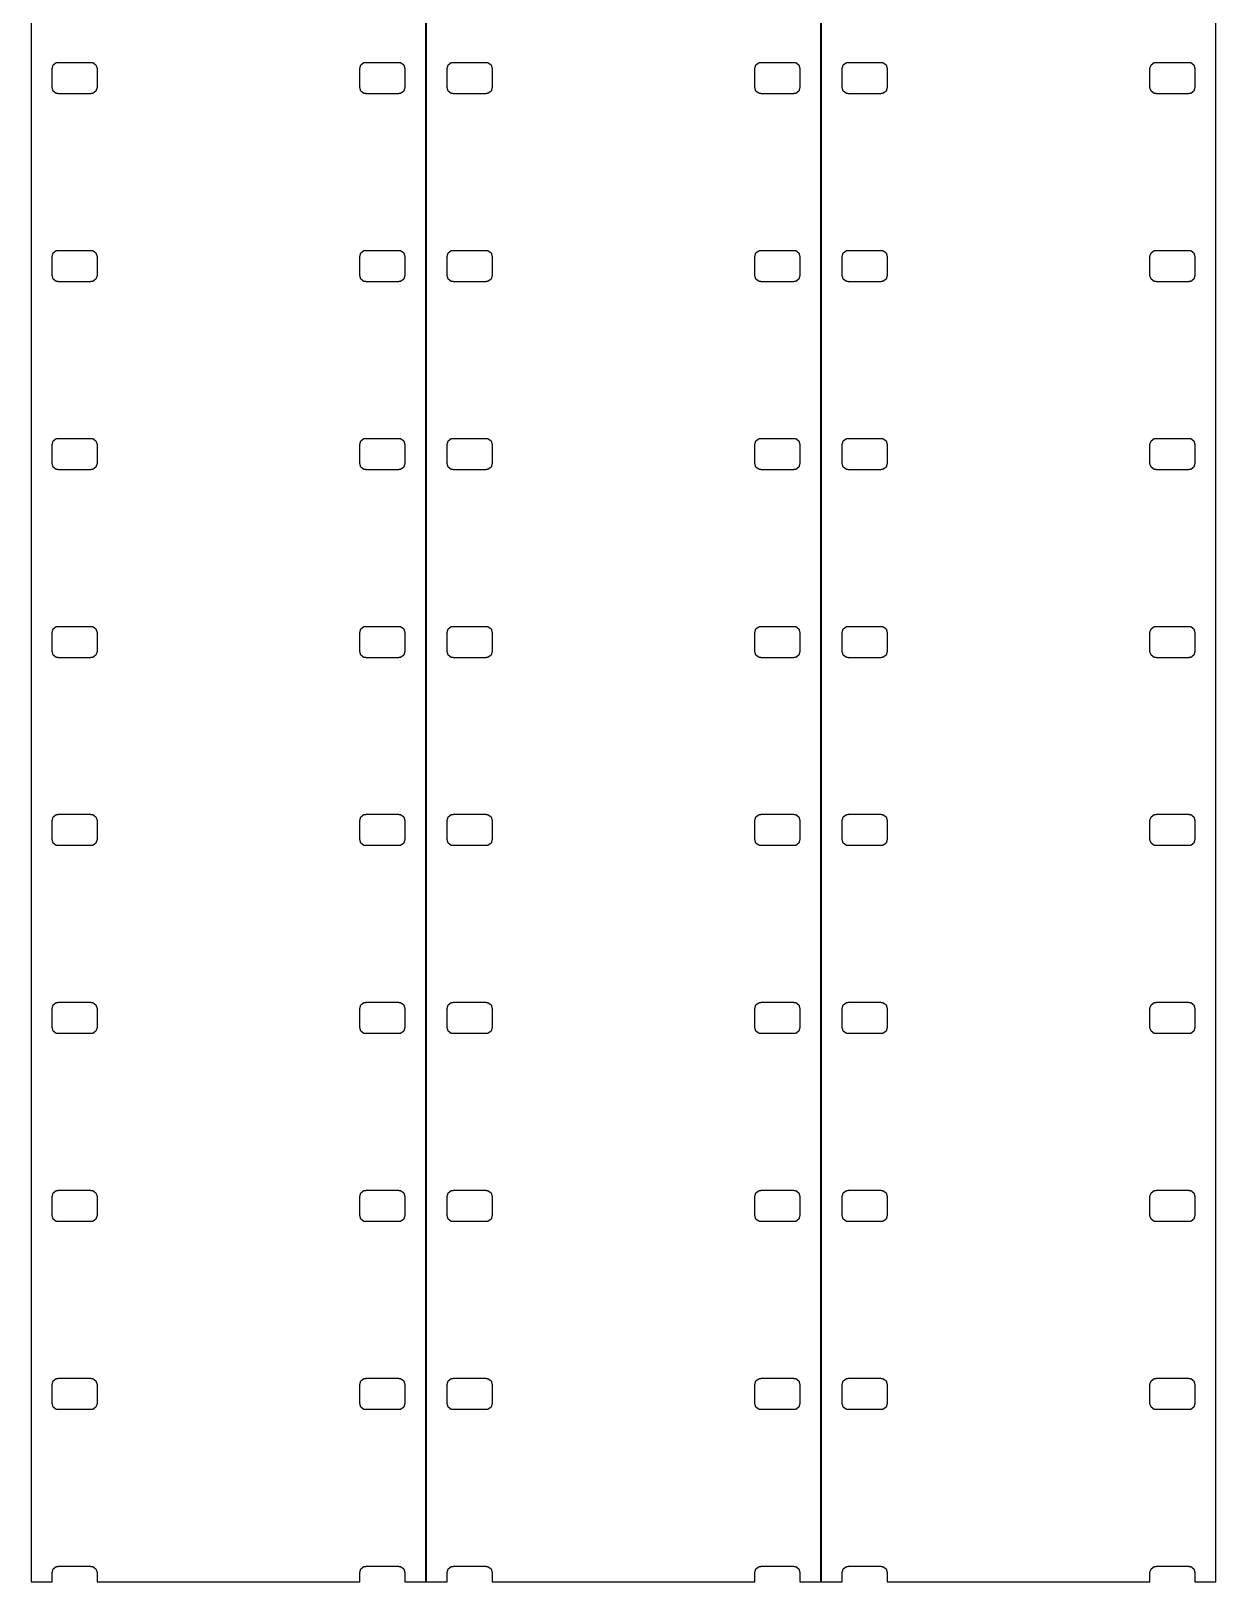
# Model space of a CAD drawing. Header units: metres. Extents: x -8 to 184, y -126 to 126.
# Drawn here: x -8 to 40, y -125.7 to -62.9 of the extents above; entities that cross this region are included whole.
import ezdxf

# ---------------------------------------------------------------- set-up
doc = ezdxf.new("R2010")
doc.units = ezdxf.units.M

msp = doc.modelspace()

# ---------------------------------------------------------------- linework, layer by layer
for p, q in [((-8, 125.73), (-8, -125.73)), ((8, -125.73), (8, 125.73)), ((8.00999, 125.73), (8.00999, -125.73)), ((24.01, -125.73), (24.01, 125.73)), ((24.02, 125.73), (24.02, -125.73)), ((40.02, -125.73), (40.02, 125.73)), ((-7.14999, -64.385), (-7.10225, -64.2381)), ((-7.14999, -65.155), (-7.14999, -64.385)), ((-7.10225, -64.2381), (-6.97725, -64.1472)), ((-6.97725, -64.1472), (-6.89999, -64.1472)), ((-6.89999, -64.1472), (-6.89999, -64.135)), ((-6.89999, -64.135), (-5.571, -64.135)), ((-5.571, -64.135), (-5.571, -64.1472)), ((-5.571, -64.1472), (-5.49374, -64.1472)), ((-5.49374, -64.1472), (-5.36874, -64.2381)), ((-5.36874, -64.2381), (-5.321, -64.385)), ((-5.321, -64.385), (-5.321, -65.155)), ((5.321, -64.385), (5.36874, -64.2381)), ((5.321, -65.155), (5.321, -64.385)), ((5.36874, -64.2381), (5.49374, -64.1472)), ((5.49374, -64.1472), (5.571, -64.1472)), ((5.571, -64.1472), (5.571, -64.135)), ((5.571, -64.135), (6.89999, -64.135)), ((6.89999, -64.135), (6.89999, -64.1472)), ((6.89999, -64.1472), (6.97725, -64.1472)), ((6.97725, -64.1472), (7.10225, -64.2381)), ((7.10225, -64.2381), (7.14999, -64.385)), ((7.14999, -64.385), (7.14999, -65.155)), ((8.86, -64.385), (8.90775, -64.2381)), ((8.86, -65.155), (8.86, -64.385)), ((8.90775, -64.2381), (9.03275, -64.1472)), ((9.03275, -64.1472), (9.11, -64.1472)), ((9.11, -64.1472), (9.11, -64.135)), ((9.11, -64.135), (10.439, -64.135)), ((10.439, -64.135), (10.439, -64.1472)), ((10.439, -64.1472), (10.5163, -64.1472)), ((10.5163, -64.1472), (10.6413, -64.2381)), ((10.6413, -64.2381), (10.689, -64.385)), ((10.689, -64.385), (10.689, -65.155)), ((21.331, -64.385), (21.3787, -64.2381)), ((21.331, -65.155), (21.331, -64.385)), ((21.3787, -64.2381), (21.5037, -64.1472)), ((21.5037, -64.1472), (21.581, -64.1472)), ((21.581, -64.1472), (21.581, -64.135)), ((21.581, -64.135), (22.91, -64.135)), ((22.91, -64.135), (22.91, -64.1472)), ((22.91, -64.1472), (22.9872, -64.1472)), ((22.9872, -64.1472), (23.1122, -64.2381)), ((23.1122, -64.2381), (23.16, -64.385)), ((23.16, -64.385), (23.16, -65.155)), ((24.87, -64.385), (24.9177, -64.2381)), ((24.87, -65.155), (24.87, -64.385)), ((24.9177, -64.2381), (25.0427, -64.1472)), ((25.0427, -64.1472), (25.12, -64.1472)), ((25.12, -64.1472), (25.12, -64.135)), ((25.12, -64.135), (26.449, -64.135)), ((26.449, -64.135), (26.449, -64.1472)), ((26.449, -64.1472), (26.5262, -64.1472)), ((26.5262, -64.1472), (26.6512, -64.2381)), ((26.6512, -64.2381), (26.699, -64.385)), ((26.699, -64.385), (26.699, -65.155)), ((37.341, -64.385), (37.3887, -64.2381)), ((37.341, -65.155), (37.341, -64.385)), ((37.3887, -64.2381), (37.5137, -64.1472)), ((37.5137, -64.1472), (37.591, -64.1472)), ((37.591, -64.1472), (37.591, -64.135)), ((37.591, -64.135), (38.92, -64.135)), ((38.92, -64.135), (38.92, -64.1472)), ((38.92, -64.1472), (38.9973, -64.1472)), ((38.9973, -64.1472), (39.1223, -64.2381)), ((39.1223, -64.2381), (39.17, -64.385)), ((39.17, -64.385), (39.17, -65.155)), ((-7.10225, -65.3019), (-7.14999, -65.155)), ((-6.97725, -65.3928), (-7.10225, -65.3019)), ((-5.36874, -65.3019), (-5.49374, -65.3928)), ((-5.321, -65.155), (-5.36874, -65.3019)), ((5.36874, -65.3019), (5.321, -65.155)), ((5.49374, -65.3928), (5.36874, -65.3019)), ((7.10225, -65.3019), (6.97725, -65.3928)), ((7.14999, -65.155), (7.10225, -65.3019)), ((8.90775, -65.3019), (8.86, -65.155)), ((9.03275, -65.3928), (8.90775, -65.3019)), ((10.6413, -65.3019), (10.5163, -65.3928)), ((10.689, -65.155), (10.6413, -65.3019)), ((21.3787, -65.3019), (21.331, -65.155)), ((21.5037, -65.3928), (21.3787, -65.3019)), ((23.1122, -65.3019), (22.9872, -65.3928)), ((23.16, -65.155), (23.1122, -65.3019)), ((24.9177, -65.3019), (24.87, -65.155)), ((25.0427, -65.3928), (24.9177, -65.3019)), ((26.6512, -65.3019), (26.5262, -65.3928)), ((26.699, -65.155), (26.6512, -65.3019)), ((37.3887, -65.3019), (37.341, -65.155)), ((37.5137, -65.3928), (37.3887, -65.3019)), ((39.1223, -65.3019), (38.9973, -65.3928)), ((39.17, -65.155), (39.1223, -65.3019)), ((-6.89999, -65.3928), (-6.97725, -65.3928)), ((-6.89999, -65.405), (-6.89999, -65.3928)), ((-5.571, -65.405), (-6.89999, -65.405)), ((-5.49374, -65.3928), (-5.571, -65.3928)), ((-5.571, -65.3928), (-5.571, -65.405)), ((5.571, -65.3928), (5.49374, -65.3928)), ((5.571, -65.405), (5.571, -65.3928)), ((6.89999, -65.405), (5.571, -65.405)), ((6.97725, -65.3928), (6.89999, -65.3928)), ((6.89999, -65.3928), (6.89999, -65.405)), ((9.11, -65.3928), (9.03275, -65.3928)), ((9.11, -65.405), (9.11, -65.3928)), ((10.439, -65.405), (9.11, -65.405)), ((10.5163, -65.3928), (10.439, -65.3928)), ((10.439, -65.3928), (10.439, -65.405)), ((21.581, -65.3928), (21.5037, -65.3928)), ((21.581, -65.405), (21.581, -65.3928)), ((22.91, -65.405), (21.581, -65.405)), ((22.9872, -65.3928), (22.91, -65.3928)), ((22.91, -65.3928), (22.91, -65.405)), ((25.12, -65.3928), (25.0427, -65.3928)), ((25.12, -65.405), (25.12, -65.3928)), ((26.449, -65.405), (25.12, -65.405)), ((26.5262, -65.3928), (26.449, -65.3928)), ((26.449, -65.3928), (26.449, -65.405)), ((37.591, -65.3928), (37.5137, -65.3928)), ((37.591, -65.405), (37.591, -65.3928)), ((38.92, -65.405), (37.591, -65.405)), ((38.9973, -65.3928), (38.92, -65.3928)), ((38.92, -65.3928), (38.92, -65.405)), ((-7.14999, -72.005), (-7.10225, -71.858)), ((-7.14999, -72.775), (-7.14999, -72.005)), ((-7.10225, -71.858), (-6.97725, -71.7672)), ((-6.97725, -71.7672), (-6.89999, -71.7672)), ((-6.89999, -71.7672), (-6.89999, -71.755)), ((-6.89999, -71.755), (-5.571, -71.755)), ((-5.571, -71.755), (-5.571, -71.7672)), ((-5.571, -71.7672), (-5.49374, -71.7672)), ((-5.49374, -71.7672), (-5.36874, -71.858)), ((-5.36874, -71.858), (-5.321, -72.005)), ((-5.321, -72.005), (-5.321, -72.775)), ((5.321, -72.005), (5.36874, -71.858)), ((5.321, -72.775), (5.321, -72.005)), ((5.36874, -71.858), (5.49374, -71.7672)), ((5.49374, -71.7672), (5.571, -71.7672)), ((5.571, -71.7672), (5.571, -71.755)), ((5.571, -71.755), (6.89999, -71.755)), ((6.89999, -71.755), (6.89999, -71.7672)), ((6.89999, -71.7672), (6.97725, -71.7672)), ((6.97725, -71.7672), (7.10225, -71.858)), ((7.10225, -71.858), (7.14999, -72.005)), ((7.14999, -72.005), (7.14999, -72.775)), ((8.86, -72.005), (8.90775, -71.858)), ((8.86, -72.775), (8.86, -72.005)), ((8.90775, -71.858), (9.03275, -71.7672)), ((9.03275, -71.7672), (9.11, -71.7672)), ((9.11, -71.7672), (9.11, -71.755)), ((9.11, -71.755), (10.439, -71.755)), ((10.439, -71.755), (10.439, -71.7672)), ((10.439, -71.7672), (10.5163, -71.7672)), ((10.5163, -71.7672), (10.6413, -71.858)), ((10.6413, -71.858), (10.689, -72.005)), ((10.689, -72.005), (10.689, -72.775)), ((21.331, -72.005), (21.3787, -71.858)), ((21.331, -72.775), (21.331, -72.005)), ((21.3787, -71.858), (21.5037, -71.7672)), ((21.5037, -71.7672), (21.581, -71.7672)), ((21.581, -71.7672), (21.581, -71.755)), ((21.581, -71.755), (22.91, -71.755)), ((22.91, -71.755), (22.91, -71.7672)), ((22.91, -71.7672), (22.9872, -71.7672)), ((22.9872, -71.7672), (23.1122, -71.858)), ((23.1122, -71.858), (23.16, -72.005)), ((23.16, -72.005), (23.16, -72.775)), ((24.87, -72.005), (24.9177, -71.858)), ((24.87, -72.775), (24.87, -72.005)), ((24.9177, -71.858), (25.0427, -71.7672)), ((25.0427, -71.7672), (25.12, -71.7672)), ((25.12, -71.7672), (25.12, -71.755)), ((25.12, -71.755), (26.449, -71.755)), ((26.449, -71.755), (26.449, -71.7672)), ((26.449, -71.7672), (26.5262, -71.7672)), ((26.5262, -71.7672), (26.6512, -71.858)), ((26.6512, -71.858), (26.699, -72.005)), ((26.699, -72.005), (26.699, -72.775)), ((37.341, -72.005), (37.3887, -71.858)), ((37.341, -72.775), (37.341, -72.005)), ((37.3887, -71.858), (37.5137, -71.7672)), ((37.5137, -71.7672), (37.591, -71.7672)), ((37.591, -71.7672), (37.591, -71.755)), ((37.591, -71.755), (38.92, -71.755)), ((38.92, -71.755), (38.92, -71.7672)), ((38.92, -71.7672), (38.9973, -71.7672)), ((38.9973, -71.7672), (39.1223, -71.858)), ((39.1223, -71.858), (39.17, -72.005)), ((39.17, -72.005), (39.17, -72.775)), ((-7.10225, -72.9219), (-7.14999, -72.775)), ((-6.97725, -73.0128), (-7.10225, -72.9219)), ((-5.36874, -72.9219), (-5.49374, -73.0128)), ((-5.321, -72.775), (-5.36874, -72.9219)), ((5.36874, -72.9219), (5.321, -72.775)), ((5.49374, -73.0128), (5.36874, -72.9219)), ((7.10225, -72.9219), (6.97725, -73.0128)), ((7.14999, -72.775), (7.10225, -72.9219)), ((8.90775, -72.9219), (8.86, -72.775)), ((9.03275, -73.0128), (8.90775, -72.9219)), ((10.6413, -72.9219), (10.5163, -73.0128)), ((10.689, -72.775), (10.6413, -72.9219)), ((21.3787, -72.9219), (21.331, -72.775)), ((21.5037, -73.0128), (21.3787, -72.9219)), ((23.1122, -72.9219), (22.9872, -73.0128)), ((23.16, -72.775), (23.1122, -72.9219)), ((24.9177, -72.9219), (24.87, -72.775)), ((25.0427, -73.0128), (24.9177, -72.9219)), ((26.6512, -72.9219), (26.5262, -73.0128)), ((26.699, -72.775), (26.6512, -72.9219)), ((37.3887, -72.9219), (37.341, -72.775)), ((37.5137, -73.0128), (37.3887, -72.9219)), ((39.1223, -72.9219), (38.9973, -73.0128)), ((39.17, -72.775), (39.1223, -72.9219)), ((-6.89999, -73.0128), (-6.97725, -73.0128)), ((-6.89999, -73.025), (-6.89999, -73.0128)), ((-5.571, -73.025), (-6.89999, -73.025)), ((-5.49374, -73.0128), (-5.571, -73.0128)), ((-5.571, -73.0128), (-5.571, -73.025)), ((5.571, -73.0128), (5.49374, -73.0128)), ((5.571, -73.025), (5.571, -73.0128)), ((6.89999, -73.025), (5.571, -73.025)), ((6.97725, -73.0128), (6.89999, -73.0128)), ((6.89999, -73.0128), (6.89999, -73.025)), ((9.11, -73.0128), (9.03275, -73.0128)), ((9.11, -73.025), (9.11, -73.0128)), ((10.439, -73.025), (9.11, -73.025)), ((10.5163, -73.0128), (10.439, -73.0128)), ((10.439, -73.0128), (10.439, -73.025)), ((21.581, -73.0128), (21.5037, -73.0128)), ((21.581, -73.025), (21.581, -73.0128)), ((22.91, -73.025), (21.581, -73.025)), ((22.9872, -73.0128), (22.91, -73.0128)), ((22.91, -73.0128), (22.91, -73.025)), ((25.12, -73.0128), (25.0427, -73.0128)), ((25.12, -73.025), (25.12, -73.0128)), ((26.449, -73.025), (25.12, -73.025)), ((26.449, -73.0128), (26.449, -73.025)), ((26.5262, -73.0128), (26.449, -73.0128)), ((37.591, -73.0128), (37.5137, -73.0128)), ((37.591, -73.025), (37.591, -73.0128)), ((38.92, -73.025), (37.591, -73.025)), ((38.9973, -73.0128), (38.92, -73.0128)), ((38.92, -73.0128), (38.92, -73.025)), ((-7.14999, -79.625), (-7.10225, -79.478)), ((-7.14999, -80.395), (-7.14999, -79.625)), ((-7.10225, -79.478), (-6.97725, -79.3872)), ((-6.97725, -79.3872), (-6.89999, -79.3872)), ((-6.89999, -79.3872), (-6.89999, -79.375)), ((-6.89999, -79.375), (-5.571, -79.375)), ((-5.571, -79.375), (-5.571, -79.3872)), ((-5.571, -79.3872), (-5.49374, -79.3872)), ((-5.49374, -79.3872), (-5.36874, -79.478)), ((-5.36874, -79.478), (-5.321, -79.625)), ((-5.321, -79.625), (-5.321, -80.395)), ((5.321, -79.625), (5.36874, -79.478)), ((5.321, -80.395), (5.321, -79.625)), ((5.36874, -79.478), (5.49374, -79.3872)), ((5.49374, -79.3872), (5.571, -79.3872)), ((5.571, -79.3872), (5.571, -79.375)), ((5.571, -79.375), (6.89999, -79.375)), ((6.89999, -79.375), (6.89999, -79.3872)), ((6.89999, -79.3872), (6.97725, -79.3872)), ((6.97725, -79.3872), (7.10225, -79.478)), ((7.10225, -79.478), (7.14999, -79.625)), ((7.14999, -79.625), (7.14999, -80.395)), ((8.86, -79.625), (8.90775, -79.478)), ((8.86, -80.395), (8.86, -79.625)), ((8.90775, -79.478), (9.03275, -79.3872)), ((9.03275, -79.3872), (9.11, -79.3872)), ((9.11, -79.3872), (9.11, -79.375)), ((9.11, -79.375), (10.439, -79.375)), ((10.439, -79.375), (10.439, -79.3872)), ((10.439, -79.3872), (10.5163, -79.3872)), ((10.5163, -79.3872), (10.6413, -79.478)), ((10.6413, -79.478), (10.689, -79.625)), ((10.689, -79.625), (10.689, -80.395)), ((21.331, -79.625), (21.3787, -79.478)), ((21.331, -80.395), (21.331, -79.625)), ((21.3787, -79.478), (21.5037, -79.3872)), ((21.5037, -79.3872), (21.581, -79.3872)), ((21.581, -79.3872), (21.581, -79.375)), ((21.581, -79.375), (22.91, -79.375)), ((22.91, -79.375), (22.91, -79.3872)), ((22.91, -79.3872), (22.9872, -79.3872)), ((22.9872, -79.3872), (23.1122, -79.478)), ((23.1122, -79.478), (23.16, -79.625)), ((23.16, -79.625), (23.16, -80.395)), ((24.87, -79.625), (24.9177, -79.478)), ((24.87, -80.395), (24.87, -79.625)), ((24.9177, -79.478), (25.0427, -79.3872)), ((25.0427, -79.3872), (25.12, -79.3872)), ((25.12, -79.3872), (25.12, -79.375)), ((25.12, -79.375), (26.449, -79.375)), ((26.449, -79.375), (26.449, -79.3872)), ((26.449, -79.3872), (26.5262, -79.3872)), ((26.5262, -79.3872), (26.6512, -79.478)), ((26.6512, -79.478), (26.699, -79.625)), ((26.699, -79.625), (26.699, -80.395)), ((37.341, -79.625), (37.3887, -79.478)), ((37.341, -80.395), (37.341, -79.625)), ((37.3887, -79.478), (37.5137, -79.3872)), ((37.5137, -79.3872), (37.591, -79.3872)), ((37.591, -79.3872), (37.591, -79.375)), ((37.591, -79.375), (38.92, -79.375)), ((38.92, -79.375), (38.92, -79.3872)), ((38.92, -79.3872), (38.9973, -79.3872)), ((38.9973, -79.3872), (39.1223, -79.478)), ((39.1223, -79.478), (39.17, -79.625)), ((39.17, -79.625), (39.17, -80.395)), ((-7.10225, -80.5419), (-7.14999, -80.395)), ((-5.321, -80.395), (-5.36874, -80.5419)), ((5.36874, -80.5419), (5.321, -80.395)), ((7.14999, -80.395), (7.10225, -80.5419)), ((8.90775, -80.5419), (8.86, -80.395)), ((10.689, -80.395), (10.6413, -80.5419)), ((21.3787, -80.5419), (21.331, -80.395)), ((23.16, -80.395), (23.1122, -80.5419)), ((24.9177, -80.5419), (24.87, -80.395)), ((26.699, -80.395), (26.6512, -80.5419)), ((37.3887, -80.5419), (37.341, -80.395)), ((39.17, -80.395), (39.1223, -80.5419)), ((-6.97725, -80.6328), (-7.10225, -80.5419)), ((-6.89999, -80.6328), (-6.97725, -80.6328)), ((-6.89999, -80.645), (-6.89999, -80.6328)), ((-5.571, -80.645), (-6.89999, -80.645)), ((-5.49374, -80.6328), (-5.571, -80.6328)), ((-5.571, -80.6328), (-5.571, -80.645)), ((-5.36874, -80.5419), (-5.49374, -80.6328)), ((5.49374, -80.6328), (5.36874, -80.5419)), ((5.571, -80.6328), (5.49374, -80.6328)), ((5.571, -80.645), (5.571, -80.6328)), ((6.89999, -80.645), (5.571, -80.645)), ((6.97725, -80.6328), (6.89999, -80.6328)), ((6.89999, -80.6328), (6.89999, -80.645)), ((7.10225, -80.5419), (6.97725, -80.6328)), ((9.03275, -80.6328), (8.90775, -80.5419)), ((9.11, -80.6328), (9.03275, -80.6328)), ((9.11, -80.645), (9.11, -80.6328)), ((10.439, -80.645), (9.11, -80.645)), ((10.5163, -80.6328), (10.439, -80.6328)), ((10.439, -80.6328), (10.439, -80.645)), ((10.6413, -80.5419), (10.5163, -80.6328)), ((21.5037, -80.6328), (21.3787, -80.5419)), ((21.581, -80.6328), (21.5037, -80.6328)), ((21.581, -80.645), (21.581, -80.6328)), ((22.91, -80.645), (21.581, -80.645)), ((22.9872, -80.6328), (22.91, -80.6328)), ((22.91, -80.6328), (22.91, -80.645)), ((23.1122, -80.5419), (22.9872, -80.6328)), ((25.0427, -80.6328), (24.9177, -80.5419)), ((25.12, -80.6328), (25.0427, -80.6328)), ((25.12, -80.645), (25.12, -80.6328)), ((26.449, -80.645), (25.12, -80.645)), ((26.5262, -80.6328), (26.449, -80.6328)), ((26.449, -80.6328), (26.449, -80.645)), ((26.6512, -80.5419), (26.5262, -80.6328)), ((37.5137, -80.6328), (37.3887, -80.5419)), ((37.591, -80.6328), (37.5137, -80.6328)), ((37.591, -80.645), (37.591, -80.6328)), ((38.92, -80.645), (37.591, -80.645)), ((38.9973, -80.6328), (38.92, -80.6328)), ((38.92, -80.6328), (38.92, -80.645)), ((39.1223, -80.5419), (38.9973, -80.6328)), ((-7.14999, -87.245), (-7.10225, -87.0981)), ((-7.14999, -88.015), (-7.14999, -87.245)), ((-7.10225, -87.0981), (-6.97725, -87.0072)), ((-6.97725, -87.0072), (-6.89999, -87.0072)), ((-6.89999, -87.0072), (-6.89999, -86.995)), ((-6.89999, -86.995), (-5.571, -86.995)), ((-5.571, -86.995), (-5.571, -87.0072)), ((-5.571, -87.0072), (-5.49374, -87.0072)), ((-5.49374, -87.0072), (-5.36874, -87.0981)), ((-5.36874, -87.0981), (-5.321, -87.245)), ((-5.321, -87.245), (-5.321, -88.015)), ((5.321, -87.245), (5.36874, -87.0981)), ((5.321, -88.015), (5.321, -87.245)), ((5.36874, -87.0981), (5.49374, -87.0072)), ((5.49374, -87.0072), (5.571, -87.0072)), ((5.571, -87.0072), (5.571, -86.995)), ((5.571, -86.995), (6.89999, -86.995)), ((6.89999, -86.995), (6.89999, -87.0072)), ((6.89999, -87.0072), (6.97725, -87.0072)), ((6.97725, -87.0072), (7.10225, -87.0981)), ((7.10225, -87.0981), (7.14999, -87.245)), ((7.14999, -87.245), (7.14999, -88.015)), ((8.86, -87.245), (8.90775, -87.0981)), ((8.86, -88.015), (8.86, -87.245)), ((8.90775, -87.0981), (9.03275, -87.0072)), ((9.03275, -87.0072), (9.11, -87.0072)), ((9.11, -87.0072), (9.11, -86.995)), ((9.11, -86.995), (10.439, -86.995)), ((10.439, -86.995), (10.439, -87.0072)), ((10.439, -87.0072), (10.5163, -87.0072)), ((10.5163, -87.0072), (10.6413, -87.0981)), ((10.6413, -87.0981), (10.689, -87.245)), ((10.689, -87.245), (10.689, -88.015)), ((21.331, -87.245), (21.3787, -87.0981)), ((21.331, -88.015), (21.331, -87.245)), ((21.3787, -87.0981), (21.5037, -87.0072)), ((21.5037, -87.0072), (21.581, -87.0072)), ((21.581, -87.0072), (21.581, -86.995)), ((21.581, -86.995), (22.91, -86.995)), ((22.91, -86.995), (22.91, -87.0072)), ((22.91, -87.0072), (22.9872, -87.0072)), ((22.9872, -87.0072), (23.1122, -87.0981)), ((23.1122, -87.0981), (23.16, -87.245)), ((23.16, -87.245), (23.16, -88.015)), ((24.87, -87.245), (24.9177, -87.0981)), ((24.87, -88.015), (24.87, -87.245)), ((24.9177, -87.0981), (25.0427, -87.0072)), ((25.0427, -87.0072), (25.12, -87.0072)), ((25.12, -87.0072), (25.12, -86.995)), ((25.12, -86.995), (26.449, -86.995)), ((26.449, -86.995), (26.449, -87.0072)), ((26.449, -87.0072), (26.5262, -87.0072)), ((26.5262, -87.0072), (26.6512, -87.0981)), ((26.6512, -87.0981), (26.699, -87.245)), ((26.699, -87.245), (26.699, -88.015)), ((37.341, -87.245), (37.3887, -87.0981)), ((37.341, -88.015), (37.341, -87.245)), ((37.3887, -87.0981), (37.5137, -87.0072)), ((37.5137, -87.0072), (37.591, -87.0072)), ((37.591, -87.0072), (37.591, -86.995)), ((37.591, -86.995), (38.92, -86.995)), ((38.92, -86.995), (38.92, -87.0072)), ((38.92, -87.0072), (38.9973, -87.0072)), ((38.9973, -87.0072), (39.1223, -87.0981)), ((39.1223, -87.0981), (39.17, -87.245)), ((39.17, -87.245), (39.17, -88.015)), ((-7.10225, -88.1619), (-7.14999, -88.015)), ((-6.97725, -88.2528), (-7.10225, -88.1619)), ((-6.89999, -88.2528), (-6.97725, -88.2528)), ((-6.89999, -88.265), (-6.89999, -88.2528)), ((-5.571, -88.265), (-6.89999, -88.265)), ((-5.49374, -88.2528), (-5.571, -88.2528)), ((-5.571, -88.2528), (-5.571, -88.265)), ((-5.36874, -88.1619), (-5.49374, -88.2528)), ((-5.321, -88.015), (-5.36874, -88.1619)), ((5.36874, -88.1619), (5.321, -88.015)), ((5.49374, -88.2528), (5.36874, -88.1619)), ((5.571, -88.2528), (5.49374, -88.2528)), ((5.571, -88.265), (5.571, -88.2528)), ((6.89999, -88.265), (5.571, -88.265)), ((6.97725, -88.2528), (6.89999, -88.2528)), ((6.89999, -88.2528), (6.89999, -88.265)), ((7.10225, -88.1619), (6.97725, -88.2528)), ((7.14999, -88.015), (7.10225, -88.1619)), ((8.90775, -88.1619), (8.86, -88.015)), ((9.03275, -88.2528), (8.90775, -88.1619)), ((9.11, -88.2528), (9.03275, -88.2528)), ((9.11, -88.265), (9.11, -88.2528)), ((10.439, -88.265), (9.11, -88.265)), ((10.5163, -88.2528), (10.439, -88.2528)), ((10.439, -88.2528), (10.439, -88.265)), ((10.6413, -88.1619), (10.5163, -88.2528)), ((10.689, -88.015), (10.6413, -88.1619)), ((21.3787, -88.1619), (21.331, -88.015)), ((21.5037, -88.2528), (21.3787, -88.1619)), ((21.581, -88.2528), (21.5037, -88.2528)), ((21.581, -88.265), (21.581, -88.2528)), ((22.91, -88.265), (21.581, -88.265)), ((22.9872, -88.2528), (22.91, -88.2528)), ((22.91, -88.2528), (22.91, -88.265)), ((23.1122, -88.1619), (22.9872, -88.2528)), ((23.16, -88.015), (23.1122, -88.1619)), ((24.9177, -88.1619), (24.87, -88.015)), ((25.0427, -88.2528), (24.9177, -88.1619)), ((25.12, -88.2528), (25.0427, -88.2528)), ((25.12, -88.265), (25.12, -88.2528)), ((26.449, -88.265), (25.12, -88.265)), ((26.5262, -88.2528), (26.449, -88.2528)), ((26.449, -88.2528), (26.449, -88.265)), ((26.6512, -88.1619), (26.5262, -88.2528)), ((26.699, -88.015), (26.6512, -88.1619)), ((37.3887, -88.1619), (37.341, -88.015)), ((37.5137, -88.2528), (37.3887, -88.1619)), ((37.591, -88.2528), (37.5137, -88.2528)), ((37.591, -88.265), (37.591, -88.2528)), ((38.92, -88.265), (37.591, -88.265)), ((38.9973, -88.2528), (38.92, -88.2528)), ((38.92, -88.2528), (38.92, -88.265)), ((39.1223, -88.1619), (38.9973, -88.2528)), ((39.17, -88.015), (39.1223, -88.1619)), ((-7.14999, -94.865), (-7.10225, -94.718)), ((-7.14999, -95.635), (-7.14999, -94.865)), ((-7.10225, -94.718), (-6.97725, -94.6272)), ((-6.97725, -94.6272), (-6.89999, -94.6272)), ((-6.89999, -94.6272), (-6.89999, -94.615)), ((-6.89999, -94.615), (-5.571, -94.615)), ((-5.571, -94.615), (-5.571, -94.6272)), ((-5.571, -94.6272), (-5.49374, -94.6272)), ((-5.49374, -94.6272), (-5.36874, -94.718)), ((-5.36874, -94.718), (-5.321, -94.865)), ((-5.321, -94.865), (-5.321, -95.635)), ((5.321, -94.865), (5.36874, -94.718)), ((5.321, -95.635), (5.321, -94.865)), ((5.36874, -94.718), (5.49374, -94.6272)), ((5.49374, -94.6272), (5.571, -94.6272)), ((5.571, -94.6272), (5.571, -94.615)), ((5.571, -94.615), (6.89999, -94.615)), ((6.89999, -94.615), (6.89999, -94.6272)), ((6.89999, -94.6272), (6.97725, -94.6272)), ((6.97725, -94.6272), (7.10225, -94.718)), ((7.10225, -94.718), (7.14999, -94.865)), ((7.14999, -94.865), (7.14999, -95.635)), ((8.86, -94.865), (8.90775, -94.718)), ((8.86, -95.635), (8.86, -94.865)), ((8.90775, -94.718), (9.03275, -94.6272)), ((9.03275, -94.6272), (9.11, -94.6272)), ((9.11, -94.6272), (9.11, -94.615)), ((9.11, -94.615), (10.439, -94.615)), ((10.439, -94.615), (10.439, -94.6272)), ((10.439, -94.6272), (10.5163, -94.6272)), ((10.5163, -94.6272), (10.6413, -94.718)), ((10.6413, -94.718), (10.689, -94.865)), ((10.689, -94.865), (10.689, -95.635)), ((21.331, -94.865), (21.3787, -94.718)), ((21.331, -95.635), (21.331, -94.865)), ((21.3787, -94.718), (21.5037, -94.6272)), ((21.5037, -94.6272), (21.581, -94.6272)), ((21.581, -94.6272), (21.581, -94.615)), ((21.581, -94.615), (22.91, -94.615)), ((22.91, -94.615), (22.91, -94.6272)), ((22.91, -94.6272), (22.9872, -94.6272)), ((22.9872, -94.6272), (23.1122, -94.718)), ((23.1122, -94.718), (23.16, -94.865)), ((23.16, -94.865), (23.16, -95.635)), ((24.87, -94.865), (24.9177, -94.718)), ((24.87, -95.635), (24.87, -94.865)), ((24.9177, -94.718), (25.0427, -94.6272)), ((25.0427, -94.6272), (25.12, -94.6272)), ((25.12, -94.6272), (25.12, -94.615)), ((25.12, -94.615), (26.449, -94.615)), ((26.449, -94.615), (26.449, -94.6272)), ((26.449, -94.6272), (26.5262, -94.6272)), ((26.5262, -94.6272), (26.6512, -94.718)), ((26.6512, -94.718), (26.699, -94.865)), ((26.699, -94.865), (26.699, -95.635)), ((37.341, -94.865), (37.3887, -94.718)), ((37.341, -95.635), (37.341, -94.865)), ((37.3887, -94.718), (37.5137, -94.6272)), ((37.5137, -94.6272), (37.591, -94.6272)), ((37.591, -94.6272), (37.591, -94.615)), ((37.591, -94.615), (38.92, -94.615)), ((38.92, -94.615), (38.92, -94.6272)), ((38.92, -94.6272), (38.9973, -94.6272)), ((38.9973, -94.6272), (39.1223, -94.718)), ((39.1223, -94.718), (39.17, -94.865)), ((39.17, -94.865), (39.17, -95.635)), ((-7.10225, -95.7819), (-7.14999, -95.635)), ((-6.97725, -95.8728), (-7.10225, -95.7819)), ((-6.89999, -95.8728), (-6.97725, -95.8728)), ((-6.89999, -95.885), (-6.89999, -95.8728)), ((-5.571, -95.885), (-6.89999, -95.885)), ((-5.49374, -95.8728), (-5.571, -95.8728)), ((-5.571, -95.8728), (-5.571, -95.885)), ((-5.36874, -95.7819), (-5.49374, -95.8728)), ((-5.321, -95.635), (-5.36874, -95.7819)), ((5.36874, -95.7819), (5.321, -95.635)), ((5.49374, -95.8728), (5.36874, -95.7819)), ((5.571, -95.8728), (5.49374, -95.8728)), ((5.571, -95.885), (5.571, -95.8728)), ((6.89999, -95.885), (5.571, -95.885)), ((6.97725, -95.8728), (6.89999, -95.8728)), ((6.89999, -95.8728), (6.89999, -95.885)), ((7.10225, -95.7819), (6.97725, -95.8728)), ((7.14999, -95.635), (7.10225, -95.7819)), ((8.90775, -95.7819), (8.86, -95.635)), ((9.03275, -95.8728), (8.90775, -95.7819)), ((9.11, -95.8728), (9.03275, -95.8728)), ((9.11, -95.885), (9.11, -95.8728)), ((10.439, -95.885), (9.11, -95.885)), ((10.5163, -95.8728), (10.439, -95.8728)), ((10.439, -95.8728), (10.439, -95.885)), ((10.6413, -95.7819), (10.5163, -95.8728)), ((10.689, -95.635), (10.6413, -95.7819)), ((21.3787, -95.7819), (21.331, -95.635)), ((21.5037, -95.8728), (21.3787, -95.7819)), ((21.581, -95.8728), (21.5037, -95.8728)), ((21.581, -95.885), (21.581, -95.8728)), ((22.91, -95.885), (21.581, -95.885)), ((22.9872, -95.8728), (22.91, -95.8728)), ((22.91, -95.8728), (22.91, -95.885)), ((23.1122, -95.7819), (22.9872, -95.8728)), ((23.16, -95.635), (23.1122, -95.7819)), ((24.9177, -95.7819), (24.87, -95.635)), ((25.0427, -95.8728), (24.9177, -95.7819)), ((25.12, -95.8728), (25.0427, -95.8728)), ((25.12, -95.885), (25.12, -95.8728)), ((26.449, -95.885), (25.12, -95.885)), ((26.5262, -95.8728), (26.449, -95.8728)), ((26.449, -95.8728), (26.449, -95.885)), ((26.6512, -95.7819), (26.5262, -95.8728)), ((26.699, -95.635), (26.6512, -95.7819)), ((37.3887, -95.7819), (37.341, -95.635)), ((37.5137, -95.8728), (37.3887, -95.7819)), ((37.591, -95.8728), (37.5137, -95.8728)), ((37.591, -95.885), (37.591, -95.8728)), ((38.92, -95.885), (37.591, -95.885)), ((38.9973, -95.8728), (38.92, -95.8728)), ((38.92, -95.8728), (38.92, -95.885)), ((39.1223, -95.7819), (38.9973, -95.8728)), ((39.17, -95.635), (39.1223, -95.7819)), ((-7.14999, -102.485), (-7.10225, -102.338)), ((-7.10225, -102.338), (-6.97725, -102.247)), ((-6.97725, -102.247), (-6.89999, -102.247)), ((-6.89999, -102.247), (-6.89999, -102.235)), ((-6.89999, -102.235), (-5.571, -102.235)), ((-5.571, -102.235), (-5.571, -102.247)), ((-5.571, -102.247), (-5.49374, -102.247)), ((-5.49374, -102.247), (-5.36874, -102.338)), ((-5.36874, -102.338), (-5.321, -102.485)), ((5.321, -102.485), (5.36874, -102.338)), ((5.36874, -102.338), (5.49374, -102.247)), ((5.49374, -102.247), (5.571, -102.247)), ((5.571, -102.247), (5.571, -102.235)), ((5.571, -102.235), (6.89999, -102.235)), ((6.89999, -102.235), (6.89999, -102.247)), ((6.89999, -102.247), (6.97725, -102.247)), ((6.97725, -102.247), (7.10225, -102.338)), ((7.10225, -102.338), (7.14999, -102.485)), ((8.86, -102.485), (8.90775, -102.338)), ((8.90775, -102.338), (9.03275, -102.247)), ((9.03275, -102.247), (9.11, -102.247)), ((9.11, -102.247), (9.11, -102.235)), ((9.11, -102.235), (10.439, -102.235)), ((10.439, -102.235), (10.439, -102.247)), ((10.439, -102.247), (10.5163, -102.247)), ((10.5163, -102.247), (10.6413, -102.338)), ((10.6413, -102.338), (10.689, -102.485)), ((21.331, -102.485), (21.3787, -102.338)), ((21.3787, -102.338), (21.5037, -102.247)), ((21.5037, -102.247), (21.581, -102.247)), ((21.581, -102.247), (21.581, -102.235)), ((21.581, -102.235), (22.91, -102.235)), ((22.91, -102.235), (22.91, -102.247)), ((22.91, -102.247), (22.9872, -102.247)), ((22.9872, -102.247), (23.1122, -102.338)), ((23.1122, -102.338), (23.16, -102.485)), ((24.87, -102.485), (24.9177, -102.338)), ((24.9177, -102.338), (25.0427, -102.247)), ((25.0427, -102.247), (25.12, -102.247)), ((25.12, -102.247), (25.12, -102.235)), ((25.12, -102.235), (26.449, -102.235)), ((26.449, -102.235), (26.449, -102.247)), ((26.449, -102.247), (26.5262, -102.247)), ((26.5262, -102.247), (26.6512, -102.338)), ((26.6512, -102.338), (26.699, -102.485)), ((37.341, -102.485), (37.3887, -102.338)), ((37.3887, -102.338), (37.5137, -102.247)), ((37.5137, -102.247), (37.591, -102.247)), ((37.591, -102.247), (37.591, -102.235)), ((37.591, -102.235), (38.92, -102.235)), ((38.92, -102.235), (38.92, -102.247)), ((38.92, -102.247), (38.9973, -102.247)), ((38.9973, -102.247), (39.1223, -102.338)), ((39.1223, -102.338), (39.17, -102.485)), ((-7.14999, -103.255), (-7.14999, -102.485)), ((-5.321, -102.485), (-5.321, -103.255)), ((5.321, -103.255), (5.321, -102.485)), ((7.14999, -102.485), (7.14999, -103.255)), ((8.86, -103.255), (8.86, -102.485)), ((10.689, -102.485), (10.689, -103.255)), ((21.331, -103.255), (21.331, -102.485)), ((23.16, -102.485), (23.16, -103.255)), ((24.87, -103.255), (24.87, -102.485)), ((26.699, -102.485), (26.699, -103.255)), ((37.341, -103.255), (37.341, -102.485)), ((39.17, -102.485), (39.17, -103.255)), ((-7.10225, -103.402), (-7.14999, -103.255)), ((-6.97725, -103.493), (-7.10225, -103.402)), ((-6.89999, -103.493), (-6.97725, -103.493)), ((-6.89999, -103.505), (-6.89999, -103.493)), ((-5.571, -103.505), (-6.89999, -103.505)), ((-5.49374, -103.493), (-5.571, -103.493)), ((-5.571, -103.493), (-5.571, -103.505)), ((-5.36874, -103.402), (-5.49374, -103.493)), ((-5.321, -103.255), (-5.36874, -103.402)), ((5.36874, -103.402), (5.321, -103.255)), ((5.49374, -103.493), (5.36874, -103.402)), ((5.571, -103.493), (5.49374, -103.493)), ((5.571, -103.505), (5.571, -103.493)), ((6.89999, -103.505), (5.571, -103.505)), ((6.97725, -103.493), (6.89999, -103.493)), ((6.89999, -103.493), (6.89999, -103.505)), ((7.10225, -103.402), (6.97725, -103.493)), ((7.14999, -103.255), (7.10225, -103.402)), ((8.90775, -103.402), (8.86, -103.255)), ((9.03275, -103.493), (8.90775, -103.402)), ((9.11, -103.493), (9.03275, -103.493)), ((9.11, -103.505), (9.11, -103.493)), ((10.439, -103.505), (9.11, -103.505)), ((10.5163, -103.493), (10.439, -103.493)), ((10.439, -103.493), (10.439, -103.505)), ((10.6413, -103.402), (10.5163, -103.493)), ((10.689, -103.255), (10.6413, -103.402)), ((21.3787, -103.402), (21.331, -103.255)), ((21.5037, -103.493), (21.3787, -103.402)), ((21.581, -103.493), (21.5037, -103.493)), ((21.581, -103.505), (21.581, -103.493)), ((22.91, -103.505), (21.581, -103.505)), ((22.9872, -103.493), (22.91, -103.493)), ((22.91, -103.493), (22.91, -103.505)), ((23.1122, -103.402), (22.9872, -103.493)), ((23.16, -103.255), (23.1122, -103.402)), ((24.9177, -103.402), (24.87, -103.255)), ((25.0427, -103.493), (24.9177, -103.402)), ((25.12, -103.493), (25.0427, -103.493)), ((25.12, -103.505), (25.12, -103.493)), ((26.449, -103.505), (25.12, -103.505)), ((26.5262, -103.493), (26.449, -103.493)), ((26.449, -103.493), (26.449, -103.505)), ((26.6512, -103.402), (26.5262, -103.493)), ((26.699, -103.255), (26.6512, -103.402)), ((37.3887, -103.402), (37.341, -103.255)), ((37.5137, -103.493), (37.3887, -103.402)), ((37.591, -103.493), (37.5137, -103.493)), ((37.591, -103.505), (37.591, -103.493)), ((38.92, -103.505), (37.591, -103.505)), ((38.9973, -103.493), (38.92, -103.493)), ((38.92, -103.493), (38.92, -103.505)), ((39.1223, -103.402), (38.9973, -103.493)), ((39.17, -103.255), (39.1223, -103.402)), ((-7.14999, -110.105), (-7.10225, -109.958)), ((-7.10225, -109.958), (-6.97725, -109.867)), ((-6.97725, -109.867), (-6.89999, -109.867)), ((-6.89999, -109.867), (-6.89999, -109.855)), ((-6.89999, -109.855), (-5.571, -109.855)), ((-5.571, -109.855), (-5.571, -109.867)), ((-5.571, -109.867), (-5.49374, -109.867)), ((-5.49374, -109.867), (-5.36874, -109.958)), ((-5.36874, -109.958), (-5.321, -110.105)), ((5.321, -110.105), (5.36874, -109.958)), ((5.36874, -109.958), (5.49374, -109.867)), ((5.49374, -109.867), (5.571, -109.867)), ((5.571, -109.867), (5.571, -109.855)), ((5.571, -109.855), (6.89999, -109.855)), ((6.89999, -109.855), (6.89999, -109.867)), ((6.89999, -109.867), (6.97725, -109.867)), ((6.97725, -109.867), (7.10225, -109.958)), ((7.10225, -109.958), (7.14999, -110.105)), ((8.86, -110.105), (8.90775, -109.958)), ((8.90775, -109.958), (9.03275, -109.867)), ((9.03275, -109.867), (9.11, -109.867)), ((9.11, -109.867), (9.11, -109.855)), ((9.11, -109.855), (10.439, -109.855)), ((10.439, -109.855), (10.439, -109.867)), ((10.439, -109.867), (10.5163, -109.867)), ((10.5163, -109.867), (10.6413, -109.958)), ((10.6413, -109.958), (10.689, -110.105)), ((21.331, -110.105), (21.3787, -109.958)), ((21.3787, -109.958), (21.5037, -109.867)), ((21.5037, -109.867), (21.581, -109.867)), ((21.581, -109.867), (21.581, -109.855)), ((21.581, -109.855), (22.91, -109.855)), ((22.91, -109.855), (22.91, -109.867)), ((22.91, -109.867), (22.9872, -109.867)), ((22.9872, -109.867), (23.1122, -109.958)), ((23.1122, -109.958), (23.16, -110.105)), ((24.87, -110.105), (24.9177, -109.958)), ((24.9177, -109.958), (25.0427, -109.867)), ((25.0427, -109.867), (25.12, -109.867)), ((25.12, -109.867), (25.12, -109.855)), ((25.12, -109.855), (26.449, -109.855)), ((26.449, -109.855), (26.449, -109.867)), ((26.449, -109.867), (26.5262, -109.867)), ((26.5262, -109.867), (26.6512, -109.958)), ((26.6512, -109.958), (26.699, -110.105)), ((37.341, -110.105), (37.3887, -109.958)), ((37.3887, -109.958), (37.5137, -109.867)), ((37.5137, -109.867), (37.591, -109.867)), ((37.591, -109.867), (37.591, -109.855)), ((37.591, -109.855), (38.92, -109.855)), ((38.92, -109.855), (38.92, -109.867)), ((38.92, -109.867), (38.9973, -109.867)), ((38.9973, -109.867), (39.1223, -109.958)), ((39.1223, -109.958), (39.17, -110.105)), ((-7.14999, -110.875), (-7.14999, -110.105)), ((-5.321, -110.105), (-5.321, -110.875)), ((5.321, -110.875), (5.321, -110.105)), ((7.14999, -110.105), (7.14999, -110.875)), ((8.86, -110.875), (8.86, -110.105)), ((10.689, -110.105), (10.689, -110.875)), ((21.331, -110.875), (21.331, -110.105)), ((23.16, -110.105), (23.16, -110.875)), ((24.87, -110.875), (24.87, -110.105)), ((26.699, -110.105), (26.699, -110.875)), ((37.341, -110.875), (37.341, -110.105)), ((39.17, -110.105), (39.17, -110.875)), ((-7.10225, -111.022), (-7.14999, -110.875)), ((-6.97725, -111.113), (-7.10225, -111.022)), ((-6.89999, -111.113), (-6.97725, -111.113)), ((-6.89999, -111.125), (-6.89999, -111.113)), ((-5.571, -111.125), (-6.89999, -111.125)), ((-5.571, -111.113), (-5.571, -111.125)), ((-5.49374, -111.113), (-5.571, -111.113)), ((-5.36874, -111.022), (-5.49374, -111.113)), ((-5.321, -110.875), (-5.36874, -111.022)), ((5.36874, -111.022), (5.321, -110.875)), ((5.49374, -111.113), (5.36874, -111.022)), ((5.571, -111.113), (5.49374, -111.113)), ((5.571, -111.125), (5.571, -111.113)), ((6.89999, -111.125), (5.571, -111.125)), ((6.97725, -111.113), (6.89999, -111.113)), ((6.89999, -111.113), (6.89999, -111.125)), ((7.10225, -111.022), (6.97725, -111.113)), ((7.14999, -110.875), (7.10225, -111.022)), ((8.90775, -111.022), (8.86, -110.875)), ((9.03275, -111.113), (8.90775, -111.022)), ((9.11, -111.113), (9.03275, -111.113)), ((9.11, -111.125), (9.11, -111.113)), ((10.439, -111.125), (9.11, -111.125)), ((10.5163, -111.113), (10.439, -111.113)), ((10.439, -111.113), (10.439, -111.125)), ((10.6413, -111.022), (10.5163, -111.113)), ((10.689, -110.875), (10.6413, -111.022)), ((21.3787, -111.022), (21.331, -110.875)), ((21.5037, -111.113), (21.3787, -111.022)), ((21.581, -111.113), (21.5037, -111.113)), ((21.581, -111.125), (21.581, -111.113)), ((22.91, -111.125), (21.581, -111.125)), ((22.9872, -111.113), (22.91, -111.113)), ((22.91, -111.113), (22.91, -111.125)), ((23.1122, -111.022), (22.9872, -111.113)), ((23.16, -110.875), (23.1122, -111.022)), ((24.9177, -111.022), (24.87, -110.875)), ((25.0427, -111.113), (24.9177, -111.022)), ((25.12, -111.113), (25.0427, -111.113)), ((25.12, -111.125), (25.12, -111.113)), ((26.449, -111.125), (25.12, -111.125)), ((26.5262, -111.113), (26.449, -111.113)), ((26.449, -111.113), (26.449, -111.125)), ((26.6512, -111.022), (26.5262, -111.113)), ((26.699, -110.875), (26.6512, -111.022)), ((37.3887, -111.022), (37.341, -110.875)), ((37.5137, -111.113), (37.3887, -111.022)), ((37.591, -111.113), (37.5137, -111.113)), ((37.591, -111.125), (37.591, -111.113)), ((38.92, -111.125), (37.591, -111.125)), ((38.9973, -111.113), (38.92, -111.113)), ((38.92, -111.113), (38.92, -111.125)), ((39.1223, -111.022), (38.9973, -111.113)), ((39.17, -110.875), (39.1223, -111.022)), ((-7.10225, -117.578), (-6.97725, -117.487)), ((-6.97725, -117.487), (-6.89999, -117.487)), ((-6.89999, -117.487), (-6.89999, -117.475)), ((-6.89999, -117.475), (-5.571, -117.475)), ((-5.571, -117.475), (-5.571, -117.487)), ((-5.571, -117.487), (-5.49374, -117.487)), ((-5.49374, -117.487), (-5.36874, -117.578)), ((5.36874, -117.578), (5.49374, -117.487)), ((5.49374, -117.487), (5.571, -117.487)), ((5.571, -117.487), (5.571, -117.475)), ((5.571, -117.475), (6.89999, -117.475)), ((6.89999, -117.475), (6.89999, -117.487)), ((6.89999, -117.487), (6.97725, -117.487)), ((6.97725, -117.487), (7.10225, -117.578)), ((8.90775, -117.578), (9.03275, -117.487)), ((9.03275, -117.487), (9.11, -117.487)), ((9.11, -117.487), (9.11, -117.475)), ((9.11, -117.475), (10.439, -117.475)), ((10.439, -117.475), (10.439, -117.487)), ((10.439, -117.487), (10.5163, -117.487)), ((10.5163, -117.487), (10.6413, -117.578)), ((21.3787, -117.578), (21.5037, -117.487)), ((21.5037, -117.487), (21.581, -117.487)), ((21.581, -117.487), (21.581, -117.475)), ((21.581, -117.475), (22.91, -117.475)), ((22.91, -117.475), (22.91, -117.487)), ((22.91, -117.487), (22.9872, -117.487)), ((22.9872, -117.487), (23.1122, -117.578)), ((24.9177, -117.578), (25.0427, -117.487)), ((25.0427, -117.487), (25.12, -117.487)), ((25.12, -117.487), (25.12, -117.475)), ((25.12, -117.475), (26.449, -117.475)), ((26.449, -117.475), (26.449, -117.487)), ((26.449, -117.487), (26.5262, -117.487)), ((26.5262, -117.487), (26.6512, -117.578)), ((37.3887, -117.578), (37.5137, -117.487)), ((37.5137, -117.487), (37.591, -117.487)), ((37.591, -117.487), (37.591, -117.475)), ((37.591, -117.475), (38.92, -117.475)), ((38.92, -117.475), (38.92, -117.487)), ((38.92, -117.487), (38.9973, -117.487)), ((38.9973, -117.487), (39.1223, -117.578)), ((-7.14999, -117.725), (-7.10225, -117.578)), ((-7.14999, -118.495), (-7.14999, -117.725)), ((-5.36874, -117.578), (-5.321, -117.725)), ((-5.321, -117.725), (-5.321, -118.495)), ((5.321, -117.725), (5.36874, -117.578)), ((5.321, -118.495), (5.321, -117.725)), ((7.10225, -117.578), (7.14999, -117.725)), ((7.14999, -117.725), (7.14999, -118.495)), ((8.86, -117.725), (8.90775, -117.578)), ((8.86, -118.495), (8.86, -117.725)), ((10.6413, -117.578), (10.689, -117.725)), ((10.689, -117.725), (10.689, -118.495)), ((21.331, -117.725), (21.3787, -117.578)), ((21.331, -118.495), (21.331, -117.725)), ((23.1122, -117.578), (23.16, -117.725)), ((23.16, -117.725), (23.16, -118.495)), ((24.87, -117.725), (24.9177, -117.578)), ((24.87, -118.495), (24.87, -117.725)), ((26.6512, -117.578), (26.699, -117.725)), ((26.699, -117.725), (26.699, -118.495)), ((37.341, -117.725), (37.3887, -117.578)), ((37.341, -118.495), (37.341, -117.725)), ((39.1223, -117.578), (39.17, -117.725)), ((39.17, -117.725), (39.17, -118.495)), ((-7.10225, -118.642), (-7.14999, -118.495)), ((-6.97725, -118.733), (-7.10225, -118.642)), ((-6.89999, -118.733), (-6.97725, -118.733)), ((-6.89999, -118.745), (-6.89999, -118.733)), ((-5.571, -118.745), (-6.89999, -118.745)), ((-5.49374, -118.733), (-5.571, -118.733)), ((-5.571, -118.733), (-5.571, -118.745)), ((-5.36874, -118.642), (-5.49374, -118.733)), ((-5.321, -118.495), (-5.36874, -118.642)), ((5.36874, -118.642), (5.321, -118.495)), ((5.49374, -118.733), (5.36874, -118.642)), ((5.571, -118.733), (5.49374, -118.733)), ((5.571, -118.745), (5.571, -118.733)), ((6.89999, -118.745), (5.571, -118.745)), ((6.97725, -118.733), (6.89999, -118.733)), ((6.89999, -118.733), (6.89999, -118.745)), ((7.10225, -118.642), (6.97725, -118.733)), ((7.14999, -118.495), (7.10225, -118.642)), ((8.90775, -118.642), (8.86, -118.495)), ((9.03275, -118.733), (8.90775, -118.642)), ((9.11, -118.733), (9.03275, -118.733)), ((9.11, -118.745), (9.11, -118.733)), ((10.439, -118.745), (9.11, -118.745)), ((10.5163, -118.733), (10.439, -118.733)), ((10.439, -118.733), (10.439, -118.745)), ((10.6413, -118.642), (10.5163, -118.733)), ((10.689, -118.495), (10.6413, -118.642)), ((21.3787, -118.642), (21.331, -118.495)), ((21.5037, -118.733), (21.3787, -118.642)), ((21.581, -118.733), (21.5037, -118.733)), ((21.581, -118.745), (21.581, -118.733)), ((22.91, -118.745), (21.581, -118.745)), ((22.9872, -118.733), (22.91, -118.733)), ((22.91, -118.733), (22.91, -118.745)), ((23.1122, -118.642), (22.9872, -118.733)), ((23.16, -118.495), (23.1122, -118.642)), ((24.9177, -118.642), (24.87, -118.495)), ((25.0427, -118.733), (24.9177, -118.642)), ((25.12, -118.733), (25.0427, -118.733)), ((25.12, -118.745), (25.12, -118.733)), ((26.449, -118.745), (25.12, -118.745)), ((26.5262, -118.733), (26.449, -118.733)), ((26.449, -118.733), (26.449, -118.745)), ((26.6512, -118.642), (26.5262, -118.733)), ((26.699, -118.495), (26.6512, -118.642)), ((37.3887, -118.642), (37.341, -118.495)), ((37.5137, -118.733), (37.3887, -118.642)), ((37.591, -118.733), (37.5137, -118.733)), ((37.591, -118.745), (37.591, -118.733)), ((38.92, -118.745), (37.591, -118.745)), ((38.9973, -118.733), (38.92, -118.733)), ((38.92, -118.733), (38.92, -118.745)), ((39.1223, -118.642), (38.9973, -118.733)), ((39.17, -118.495), (39.1223, -118.642)), ((-6.89999, -125.107), (-6.89999, -125.095)), ((-6.89999, -125.095), (-5.571, -125.095)), ((-5.571, -125.095), (-5.571, -125.107)), ((5.571, -125.107), (5.571, -125.095)), ((5.571, -125.095), (6.89999, -125.095)), ((6.89999, -125.095), (6.89999, -125.107)), ((9.11, -125.107), (9.11, -125.095)), ((9.11, -125.095), (10.439, -125.095)), ((10.439, -125.095), (10.439, -125.107)), ((21.581, -125.107), (21.581, -125.095)), ((21.581, -125.095), (22.91, -125.095)), ((22.91, -125.095), (22.91, -125.107)), ((25.12, -125.107), (25.12, -125.095)), ((25.12, -125.095), (26.449, -125.095)), ((26.449, -125.095), (26.449, -125.107)), ((37.591, -125.107), (37.591, -125.095)), ((37.591, -125.095), (38.92, -125.095)), ((38.92, -125.095), (38.92, -125.107)), ((-8, -125.73), (-7.14999, -125.73)), ((-7.14999, -125.345), (-7.10225, -125.198)), ((-7.14999, -125.73), (-7.14999, -125.345)), ((-7.10225, -125.198), (-6.97725, -125.107)), ((-6.97725, -125.107), (-6.89999, -125.107)), ((-5.571, -125.107), (-5.49374, -125.107)), ((-5.49374, -125.107), (-5.36874, -125.198)), ((-5.36874, -125.198), (-5.321, -125.345)), ((-5.321, -125.345), (-5.321, -125.73)), ((-5.321, -125.73), (5.321, -125.73)), ((5.321, -125.345), (5.36874, -125.198)), ((5.321, -125.73), (5.321, -125.345)), ((5.36874, -125.198), (5.49374, -125.107)), ((5.49374, -125.107), (5.571, -125.107)), ((6.89999, -125.107), (6.97725, -125.107)), ((6.97725, -125.107), (7.10225, -125.198)), ((7.10225, -125.198), (7.14999, -125.345)), ((7.14999, -125.345), (7.14999, -125.73)), ((7.14999, -125.73), (8, -125.73)), ((8.00999, -125.73), (8.86, -125.73)), ((8.86, -125.345), (8.90775, -125.198)), ((8.86, -125.73), (8.86, -125.345)), ((8.90775, -125.198), (9.03275, -125.107)), ((9.03275, -125.107), (9.11, -125.107)), ((10.439, -125.107), (10.5163, -125.107)), ((10.5163, -125.107), (10.6413, -125.198)), ((10.6413, -125.198), (10.689, -125.345)), ((10.689, -125.345), (10.689, -125.73)), ((10.689, -125.73), (21.331, -125.73)), ((21.331, -125.345), (21.3787, -125.198)), ((21.331, -125.73), (21.331, -125.345)), ((21.3787, -125.198), (21.5037, -125.107)), ((21.5037, -125.107), (21.581, -125.107)), ((22.91, -125.107), (22.9872, -125.107)), ((22.9872, -125.107), (23.1122, -125.198)), ((23.1122, -125.198), (23.16, -125.345)), ((23.16, -125.345), (23.16, -125.73)), ((23.16, -125.73), (24.01, -125.73)), ((24.02, -125.73), (24.87, -125.73)), ((24.87, -125.345), (24.9177, -125.198)), ((24.87, -125.73), (24.87, -125.345)), ((24.9177, -125.198), (25.0427, -125.107)), ((25.0427, -125.107), (25.12, -125.107)), ((26.449, -125.107), (26.5262, -125.107)), ((26.5262, -125.107), (26.6512, -125.198)), ((26.6512, -125.198), (26.699, -125.345)), ((26.699, -125.345), (26.699, -125.73)), ((26.699, -125.73), (37.341, -125.73)), ((37.341, -125.345), (37.3887, -125.198)), ((37.341, -125.73), (37.341, -125.345)), ((37.3887, -125.198), (37.5137, -125.107)), ((37.5137, -125.107), (37.591, -125.107)), ((38.92, -125.107), (38.9973, -125.107)), ((38.9973, -125.107), (39.1223, -125.198)), ((39.1223, -125.198), (39.17, -125.345)), ((39.17, -125.345), (39.17, -125.73)), ((39.17, -125.73), (40.02, -125.73))]:
    msp.add_line(p, q)

doc.saveas('drawing.dxf')
